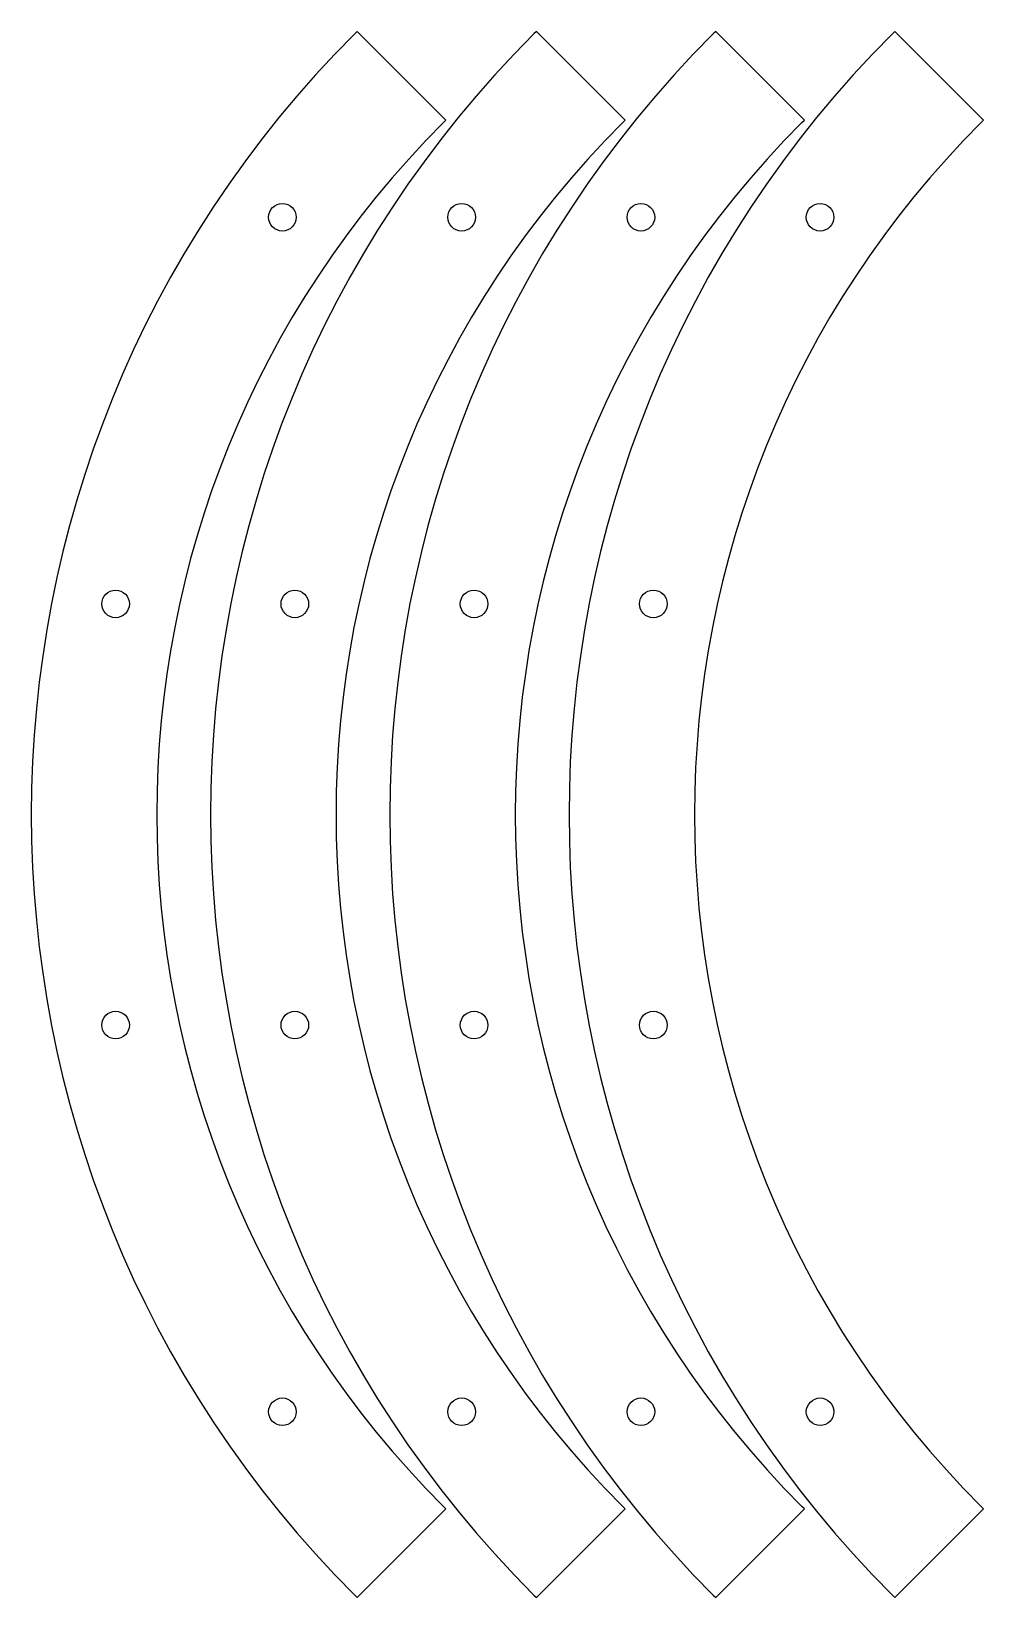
# Model space of a CAD drawing. Extents: x -938 to -748, y 322 to 635.
import ezdxf

# ---------------------------------------------------------------- set-up
doc = ezdxf.new("R2010")
doc.units = 0
doc.header["$MEASUREMENT"] = 0
doc.layers.add('TABLETOP390MM$LASERCUT3MMI', color=1, linetype='CONTINUOUS')
doc.layers.add('TABLETOP390MM$LASERCUT3MMO', color=3, linetype='CONTINUOUS')

msp = doc.modelspace()

# ---------------------------------------------------------------- linework, layer by layer
at = {"layer": 'TABLETOP390MM$LASERCUT3MMI'}
for centre in [(-887.63, 597.48), (-851.92, 597.48), (-816.21, 597.48), (-780.51, 597.48), (-920.87, 520.43), (-885.16, 520.43), (-849.45, 520.43), (-813.74, 520.43), (-920.87, 436.51), (-885.16, 436.51), (-849.45, 436.51), (-813.74, 436.51), (-887.63, 359.45), (-851.92, 359.45), (-816.21, 359.45), (-780.5, 359.45)]:
    msp.add_circle(centre, 2.75, dxfattribs=at)
at = {"layer": 'TABLETOP390MM$LASERCUT3MMO'}
for points in [[(-855.54, 616.35), (-855.05, 616.85), (-872.73, 634.52), (-873.22, 634.03)], [(-819.84, 616.35), (-819.34, 616.85), (-837.02, 634.52), (-837.51, 634.03)], [(-784.13, 616.35), (-783.63, 616.85), (-801.31, 634.52), (-801.8, 634.03)], [(-748.42, 616.35), (-747.92, 616.85), (-765.6, 634.52), (-766.1, 634.03)], [(-873.22, 322.9), (-872.72, 322.41), (-855.05, 340.09), (-855.54, 340.58)], [(-837.51, 322.9), (-837.01, 322.41), (-819.34, 340.09), (-819.83, 340.58)], [(-801.8, 322.9), (-801.3, 322.41), (-783.63, 340.09), (-784.12, 340.58)], [(-766.09, 322.9), (-765.6, 322.41), (-747.92, 340.09), (-748.41, 340.58)]]:
    msp.add_lwpolyline(points, dxfattribs=at)
for centre, radius in [((-717.66, 478.47), 220), ((-681.95, 478.47), 220), ((-646.24, 478.47), 220), ((-610.53, 478.47), 220), ((-717.66, 478.47), 195), ((-681.95, 478.47), 195), ((-646.24, 478.47), 195), ((-610.53, 478.47), 195)]:
    msp.add_arc(centre, radius, 135.001, 225.001, dxfattribs=at)

doc.saveas('drawing.dxf')
